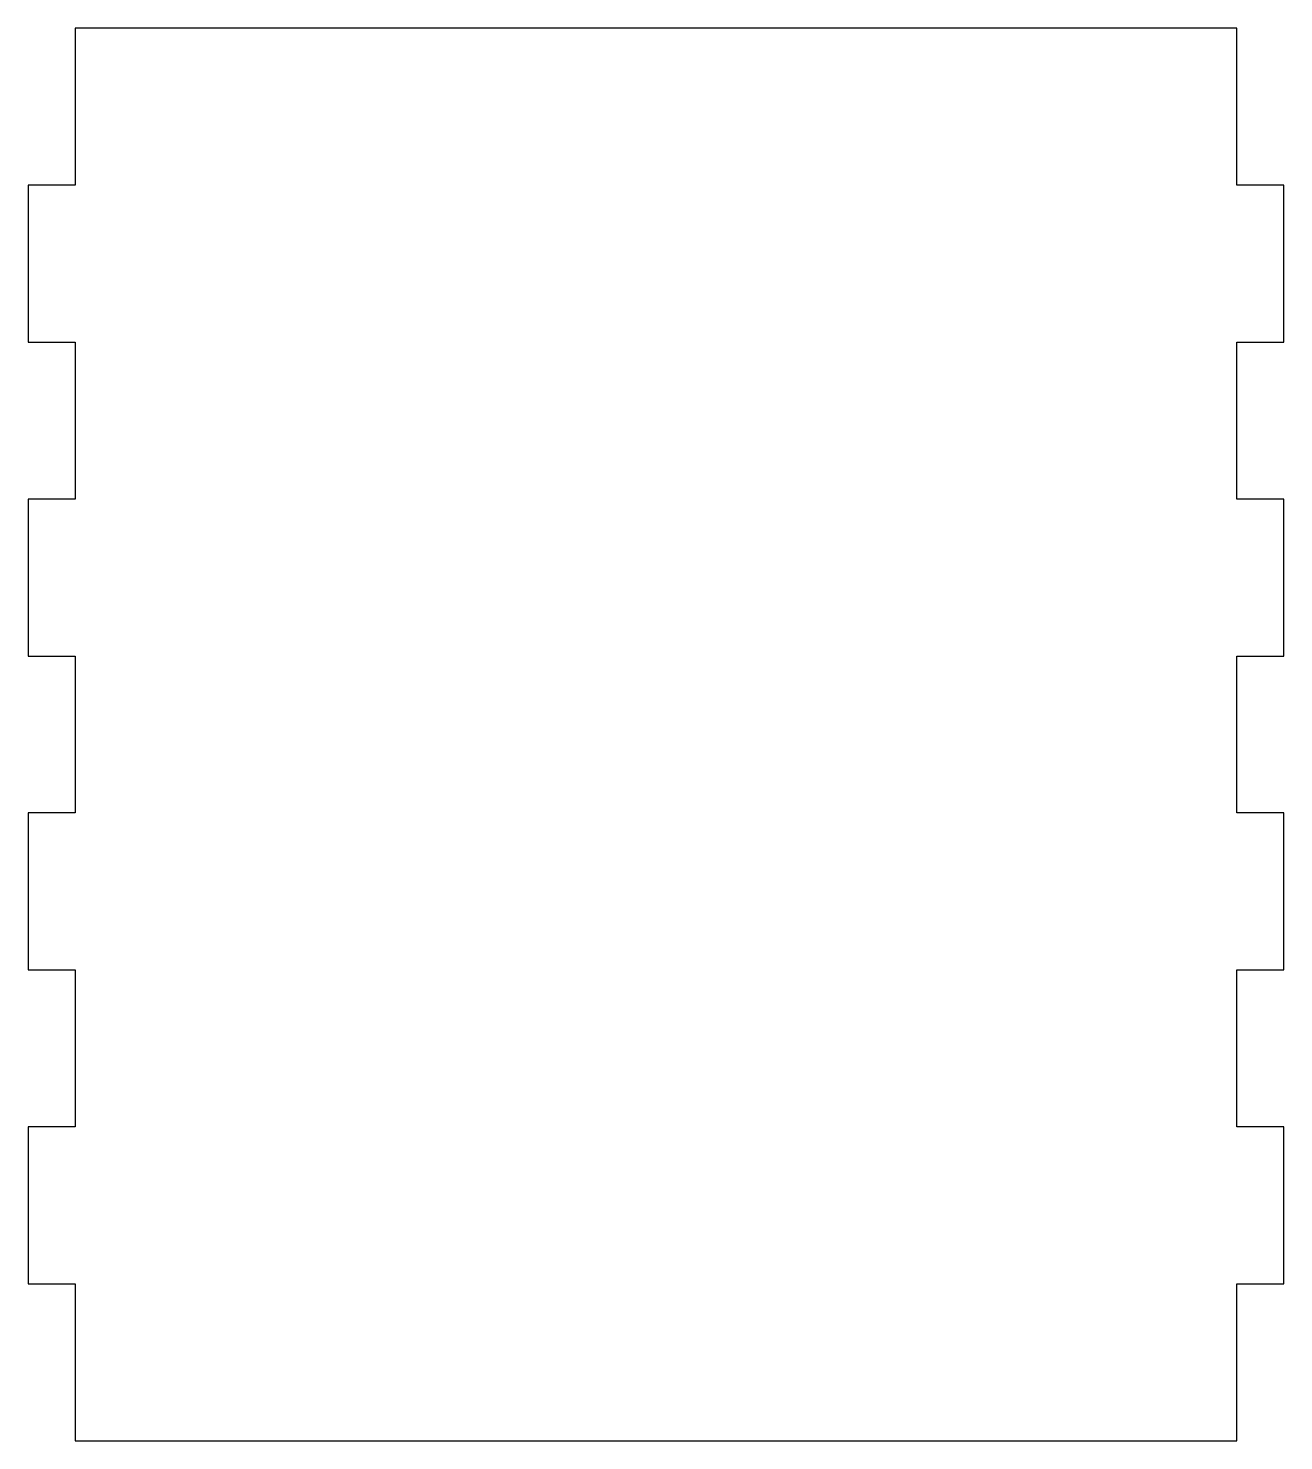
# Model space of a CAD drawing. Header units: millimetres. Extents: x -40 to 40, y -45 to 45.
import ezdxf

# ---------------------------------------------------------------- set-up
doc = ezdxf.new("R2010")
doc.units = ezdxf.units.MM
doc.layers.get('0').update_dxf_attribs({"linetype": 'CONTINUOUS'})

msp = doc.modelspace()

# ---------------------------------------------------------------- linework, layer by layer
for p, q in [((37, 45), (-37, 45)), ((-37, 45), (-37, 35)), ((37, 35), (37, 45)), ((-37, 35), (-40, 35)), ((-40, 35), (-40, 25)), ((40, 35), (37, 35)), ((40, 25), (40, 35)), ((-40, 25), (-37, 25)), ((-37, 25), (-37, 15)), ((37, 15), (37, 25)), ((37, 25), (40, 25)), ((-37, 15), (-40, 15)), ((-40, 15), (-40, 5)), ((40, 15), (37, 15)), ((40, 5), (40, 15)), ((-40, 5), (-37, 5)), ((-37, 5), (-37, -5)), ((37, -5), (37, 5)), ((37, 5), (40, 5)), ((-37, -5), (-40, -5)), ((-40, -5), (-40, -15)), ((40, -5), (37, -5)), ((40, -15), (40, -5)), ((-40, -15), (-37, -15)), ((-37, -15), (-37, -25)), ((37, -25), (37, -15)), ((37, -15), (40, -15)), ((-37, -25), (-40, -25)), ((-40, -25), (-40, -35)), ((40, -25), (37, -25)), ((40, -35), (40, -25)), ((-40, -35), (-37, -35)), ((-37, -35), (-37, -45)), ((37, -45), (37, -35)), ((37, -35), (40, -35)), ((-37, -45), (37, -45))]:
    msp.add_line(p, q)

doc.saveas('drawing.dxf')
